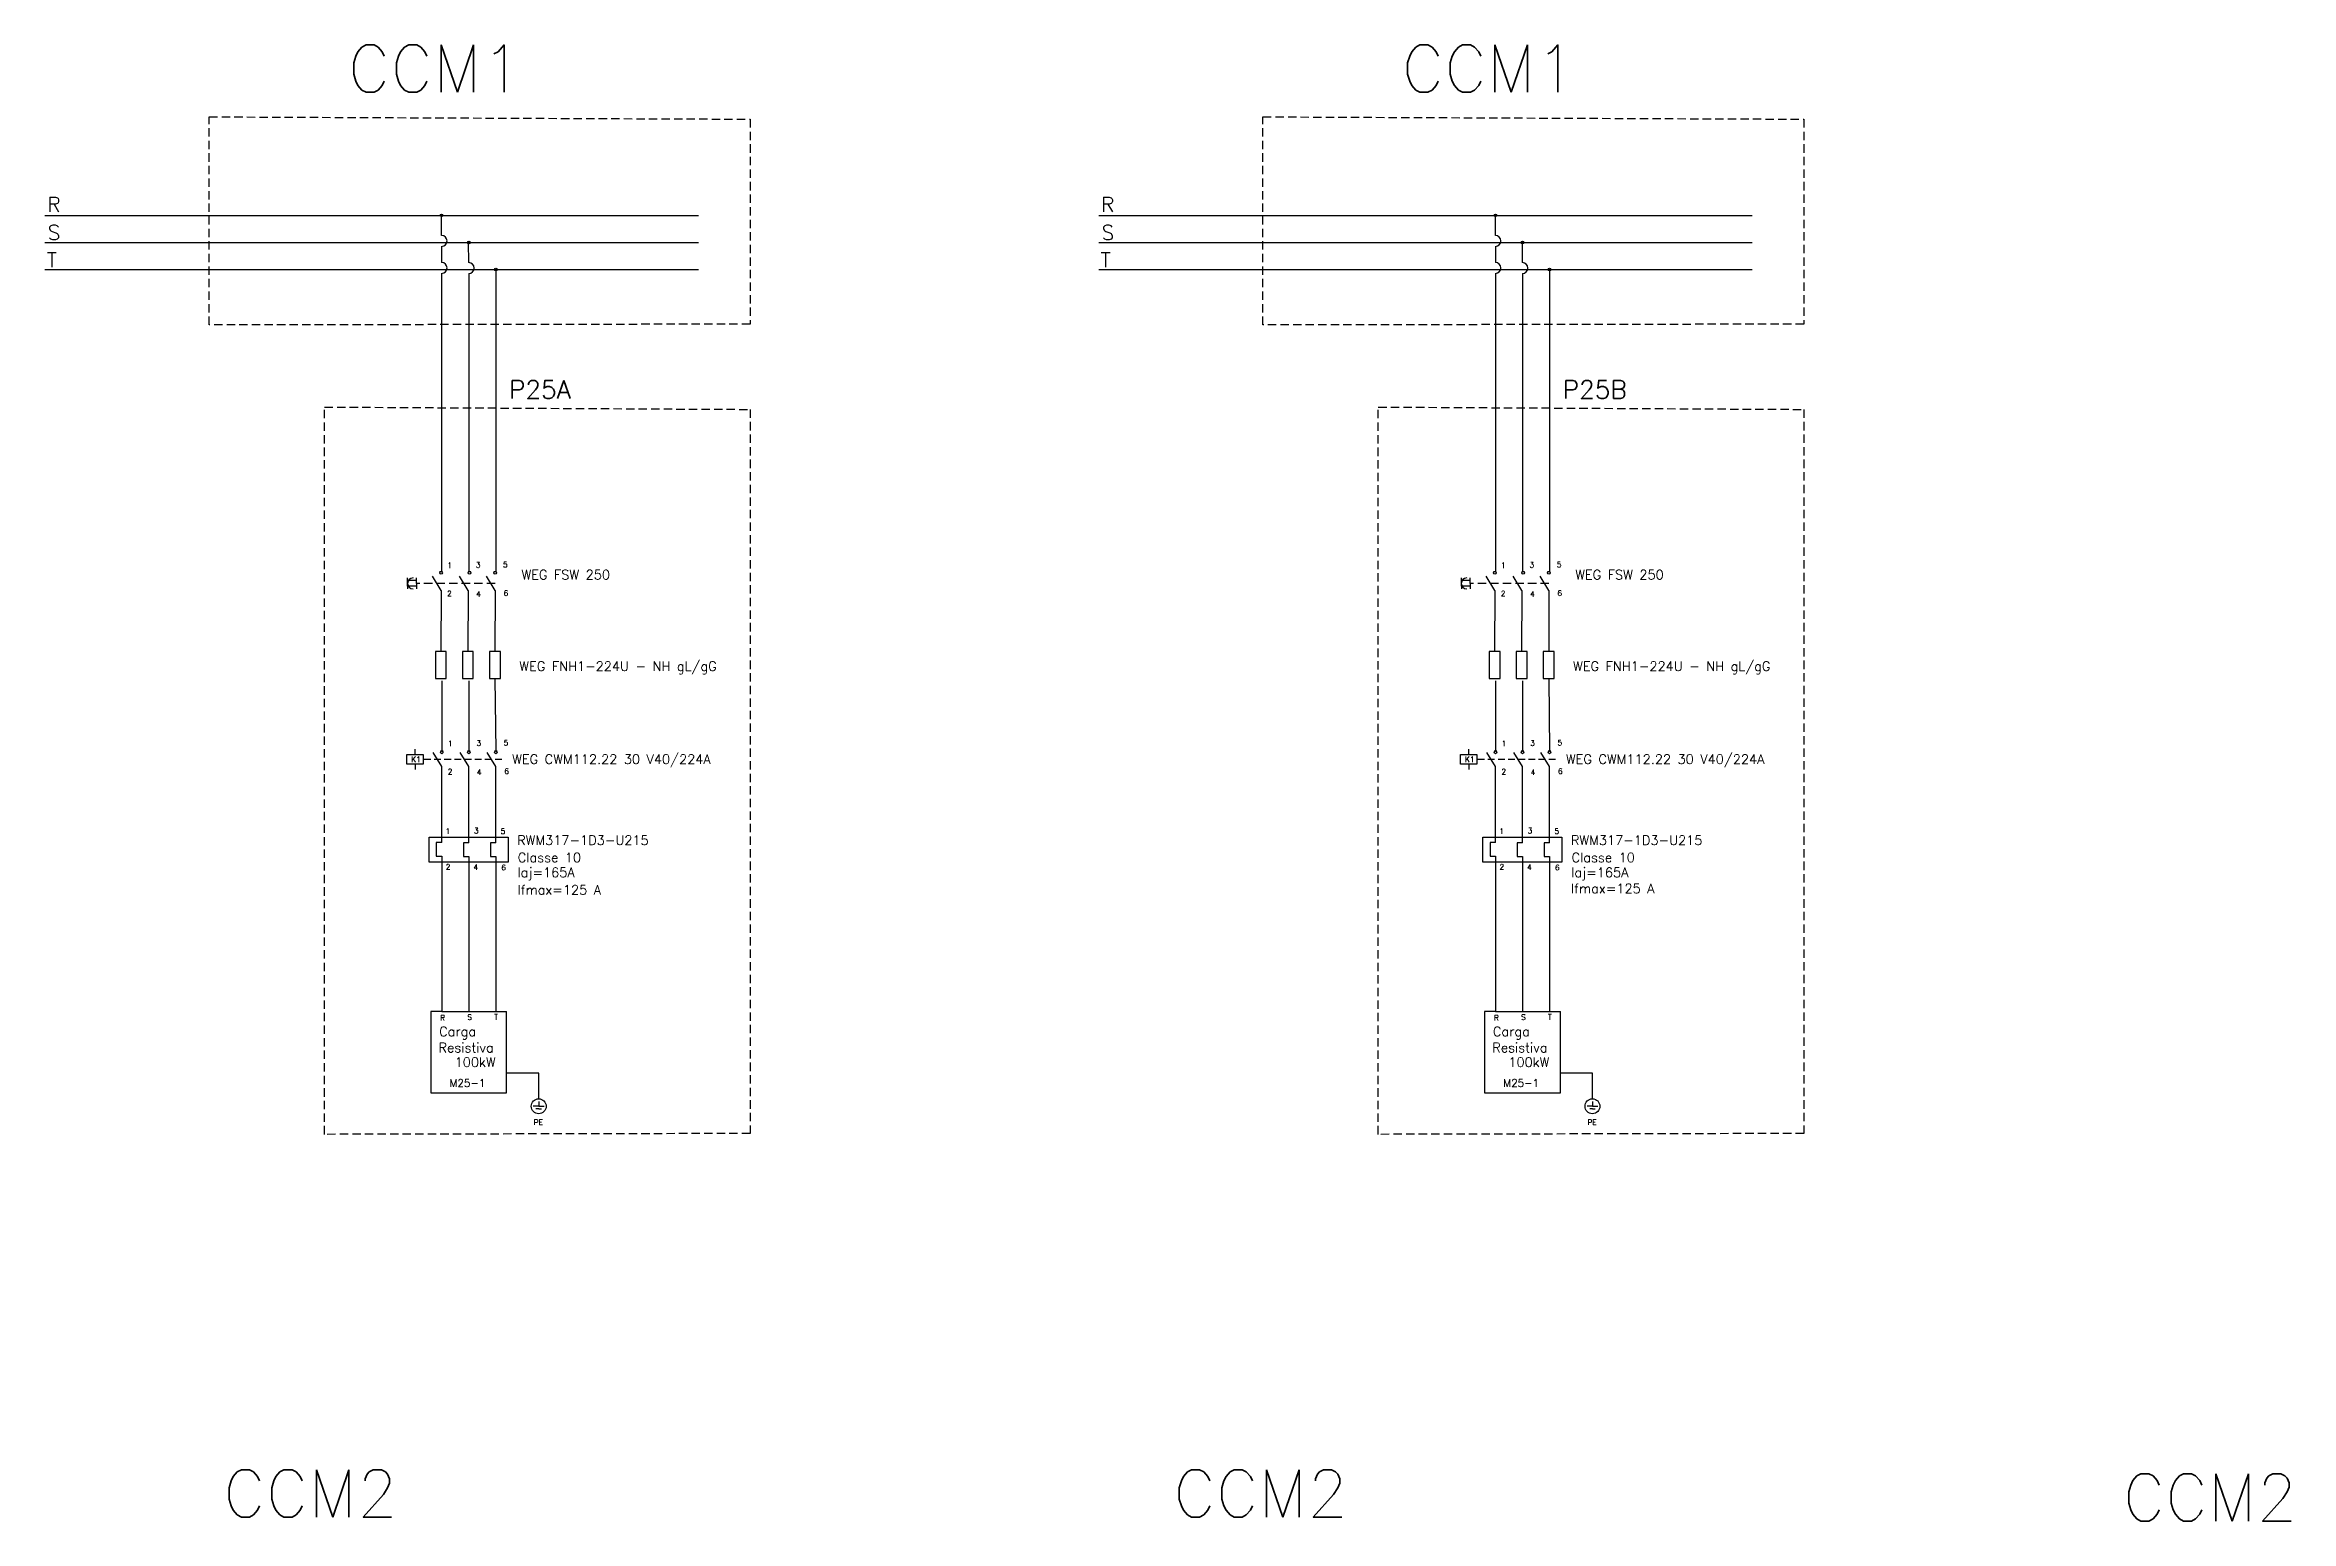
# Model space of a CAD drawing. Extents: x -543 to 641, y -146 to 322.
# Drawn here: x -259.3 to -192.3, y 146.9 to 191 of the extents above; entities that cross this region are included whole.
import ezdxf

# ---------------------------------------------------------------- set-up
doc = ezdxf.new("R2010")
doc.units = 0
doc.header["$MEASUREMENT"] = 0
doc.linetypes.add('DASHED2', pattern=[0.375, 0.25, -0.125])
doc.linetypes.add('HIDDEN', pattern=[0.375, 0.25, -0.125])
doc.layers.add('_COTAS', color=4, linetype='Continuous')
doc.layers.add('ELET_TRIFILAR_TEXTO', color=4, linetype='Continuous')
doc.layers.add('ELET_TRIFILAR_DESENHO', color=5, linetype='Continuous', plot=False)
doc.styles.add('ROMANS', font='romans')

# ---------------------------------------------------------------- blocks, each defined once
blk = doc.blocks.new('Fusíveis')
at = {"layer": 'ELET_TRIFILAR_DESENHO', "linetype": 'Continuous'}
for p, q in [((143.684, 121.383), (143.484, 121.383)), ((143.484, 121.383), (143.484, 120.383)), ((143.884, 121.383), (143.684, 121.383)), ((143.884, 120.383), (143.884, 121.383)), ((144.684, 121.383), (144.484, 121.383)), ((144.484, 121.383), (144.484, 120.383)), ((144.884, 121.383), (144.684, 121.383)), ((144.884, 120.383), (144.884, 121.383)), ((145.684, 121.383), (145.484, 121.383)), ((145.484, 121.383), (145.484, 120.383)), ((145.884, 121.383), (145.684, 121.383)), ((145.884, 120.383), (145.884, 121.383)), ((143.484, 120.383), (143.884, 120.383)), ((144.484, 120.383), (144.884, 120.383)), ((145.484, 120.383), (145.884, 120.383))]:
    blk.add_line(p, q, dxfattribs=at)
blk = doc.blocks.new('Contator')
at = {"layer": 'ELET_TRIFILAR_DESENHO', "linetype": 'Continuous'}
for p, q in [((150.054, 111.998), (150.054, 112.198)), ((151.04, 111.562), (150.721, 112.083)), ((150.99, 112.133), (151.091, 112.133)), ((152.04, 111.562), (151.721, 112.083)), ((151.99, 112.133), (152.091, 112.133)), ((153.04, 111.562), (152.721, 112.083)), ((152.99, 112.133), (153.091, 112.133)), ((150.054, 111.646), (150.054, 111.446))]:
    blk.add_line(p, q, dxfattribs=at)
at = {"layer": 'ELET_TRIFILAR_DESENHO', "linetype": 'DASHED2'}
blk.add_line((153.26, 111.822), (150.354, 111.822), dxfattribs=at)
at = {"layer": 'ELET_TRIFILAR_DESENHO', "linetype": 'Continuous'}
blk.add_lwpolyline([(149.754, 111.998), (150.354, 111.998), (150.354, 111.646), (149.754, 111.646)], close=True, dxfattribs=at)
for centre in [(151.04, 112.083), (152.04, 112.083), (153.04, 112.083)]:
    blk.add_circle(centre, 0.05, dxfattribs=at)
blk = doc.blocks.new('Rele Termico')
at = {"layer": 'ELET_TRIFILAR_DESENHO', "linetype": 'Continuous'}
for p, q in [((151.04, 108.823), (150.84, 108.823)), ((150.84, 108.823), (150.84, 108.323)), ((152.04, 108.811), (151.84, 108.811)), ((151.84, 108.811), (151.84, 108.311)), ((153.04, 108.811), (152.84, 108.811)), ((152.84, 108.811), (152.84, 108.311)), ((150.84, 108.323), (151.04, 108.323)), ((151.84, 108.311), (152.04, 108.311)), ((152.84, 108.311), (153.04, 108.311))]:
    blk.add_line(p, q, dxfattribs=at)
blk.add_lwpolyline([(150.573, 109.022), (153.495, 109.022), (153.495, 108.102), (150.573, 108.102)], close=True, dxfattribs=at)
blk = doc.blocks.new('Nome - Contatos')
at = {"layer": 'ELET_TRIFILAR_TEXTO', "linetype": 'Continuous', "char_height": 0.2, "attachment_point": 1, "style": 'ROMANS'}
for s, insert in [('1', (142.46, 124.177)), ('3', (143.513, 124.19)), ('5', (144.518, 124.204)), ('2', (142.451, 123.136)), ('4', (143.528, 123.114)), ('6', (144.54, 123.15))]:
    blk.add_mtext_dynamic_manual_height_columns(s, width=0.31166, gutter_width=1.901, heights=[0.262], dxfattribs=dict(at, insert=insert))
blk = doc.blocks.new('Nome - Termico')
at = {"layer": 'ELET_TRIFILAR_TEXTO', "linetype": 'Continuous', "char_height": 0.2, "attachment_point": 1, "style": 'ROMANS'}
for s, insert in [('1', (149.774, 110.74)), ('3', (150.822, 110.762)), ('5', (151.809, 110.74)), ('2', (149.782, 109.425)), ('4', (150.799, 109.41)), ('6', (151.832, 109.402))]:
    blk.add_mtext_dynamic_manual_height_columns(s, width=0.31166, gutter_width=1.901, heights=[0.262], dxfattribs=dict(at, insert=insert))

msp = doc.modelspace()

# ---------------------------------------------------------------- hatches: boundary and pattern name
at = {"layer": 'ELET_TRIFILAR_DESENHO', "linetype": 'Continuous'}
h = msp.add_hatch(color=256, dxfattribs=at)
h.dxf.hatch_style = 1
h.paths.add_polyline_path([(-247.462, 185.921, 1), (-247.543, 185.921, 1)])
h = msp.add_hatch(color=256, dxfattribs=at)
h.dxf.hatch_style = 1
h.paths.add_polyline_path([(-216.009, 185.921, 1), (-216.09, 185.921, 1)])
h = msp.add_hatch(color=256, dxfattribs=at)
h.dxf.hatch_style = 1
h.paths.add_polyline_path([(-246.654, 185.113, 1), (-246.735, 185.113, 1)])
h = msp.add_hatch(color=256, dxfattribs=at)
h.dxf.hatch_style = 1
h.paths.add_polyline_path([(-215.201, 185.113, 1), (-215.282, 185.113, 1)])
h = msp.add_hatch(color=256, dxfattribs=at)
h.dxf.hatch_style = 1
h.paths.add_polyline_path([(-245.928, 184.302), (-245.847, 184.302, 1)])
h.paths.add_polyline_path([(-245.887, 184.302), (-245.887, 184.262, 0.414214), (-245.847, 184.302)])
h.paths.add_polyline_path([(-245.887, 184.262), (-245.887, 184.302), (-245.928, 184.302, 0.414214)])
h = msp.add_hatch(color=256, dxfattribs=at)
h.dxf.hatch_style = 1
h.paths.add_polyline_path([(-214.475, 184.302), (-214.394, 184.302, 1)])
h.paths.add_polyline_path([(-214.435, 184.302), (-214.435, 184.262, 0.414214), (-214.394, 184.302)])
h.paths.add_polyline_path([(-214.435, 184.262), (-214.435, 184.302), (-214.475, 184.302, 0.414214)])

# ---------------------------------------------------------------- linework, layer by layer
for p, q in [((-259.343, 185.921), (-251.933, 185.921)), ((-251.933, 185.921), (-239.837, 185.921)), ((-247.502, 185.32), (-247.502, 185.921)), ((-227.89, 185.921), (-220.481, 185.921)), ((-220.481, 185.921), (-208.385, 185.921)), ((-216.05, 185.32), (-216.05, 185.921)), ((-259.343, 185.113), (-251.933, 185.113)), ((-251.933, 185.113), (-239.837, 185.113)), ((-246.694, 184.509), (-246.696, 185.113)), ((-227.89, 185.113), (-220.481, 185.113)), ((-220.481, 185.113), (-208.385, 185.113)), ((-215.242, 184.509), (-215.243, 185.113)), ((-247.502, 184.996), (-247.502, 184.512)), ((-216.05, 184.996), (-216.05, 184.512)), ((-259.343, 184.305), (-251.933, 184.305)), ((-251.933, 184.305), (-239.837, 184.305)), ((-247.502, 184.188), (-247.502, 179.444)), ((-246.694, 184.186), (-246.694, 179.423)), ((-245.887, 184.305), (-245.887, 179.444)), ((-227.89, 184.305), (-220.481, 184.305)), ((-220.481, 184.305), (-208.385, 184.305)), ((-216.05, 184.188), (-216.05, 179.444)), ((-215.242, 184.186), (-215.242, 179.423)), ((-214.434, 184.305), (-214.434, 179.444)), ((-247.502, 179.444), (-247.503, 175.285)), ((-246.694, 179.423), (-246.695, 175.282)), ((-245.887, 179.444), (-245.887, 175.285)), ((-216.05, 179.444), (-216.05, 175.285)), ((-215.242, 179.423), (-215.242, 175.282)), ((-214.434, 179.444), (-214.435, 175.285)), ((-247.52, 174.725), (-247.778, 175.146)), ((-247.561, 175.289), (-247.479, 175.289)), ((-246.712, 174.725), (-246.97, 175.146)), ((-246.713, 175.289), (-246.631, 175.289)), ((-245.904, 174.725), (-246.162, 175.146)), ((-245.945, 175.289), (-245.864, 175.289)), ((-216.068, 174.725), (-216.326, 175.146)), ((-216.108, 175.289), (-216.027, 175.289)), ((-215.26, 174.725), (-215.518, 175.146)), ((-215.26, 175.289), (-215.179, 175.289)), ((-214.452, 174.725), (-214.71, 175.146)), ((-214.493, 175.289), (-214.411, 175.289)), ((-247.52, 174.725), (-247.526, 172.9)), ((-246.712, 174.725), (-246.718, 172.9)), ((-245.904, 174.725), (-245.91, 172.9)), ((-216.068, 174.725), (-216.074, 172.9)), ((-215.26, 174.725), (-215.266, 172.9)), ((-214.452, 174.725), (-214.458, 172.9)), ((-247.5, 172.029), (-247.5, 169.931)), ((-246.692, 172.029), (-246.692, 169.931)), ((-245.91, 172.092), (-245.885, 169.931)), ((-216.048, 172.029), (-216.048, 169.931)), ((-215.24, 172.029), (-215.24, 169.931)), ((-214.458, 172.092), (-214.432, 169.931)), ((-246.692, 167.186), (-246.692, 169.47)), ((-245.885, 167.186), (-245.885, 169.47)), ((-215.24, 167.186), (-215.24, 169.47)), ((-214.432, 167.186), (-214.432, 169.47)), ((-247.5, 166.791), (-247.5, 162.424)), ((-246.692, 166.782), (-246.692, 162.15)), ((-245.885, 166.782), (-245.885, 162.424)), ((-216.048, 166.791), (-216.048, 162.424)), ((-215.24, 166.782), (-215.24, 162.15)), ((-214.432, 166.782), (-214.432, 162.424)), ((-247.5, 162.424), (-247.5, 162.15)), ((-245.885, 162.424), (-245.885, 162.15)), ((-216.048, 162.424), (-216.048, 162.15)), ((-214.432, 162.424), (-214.432, 162.15)), ((-247.5, 162.15), (-247.824, 162.15)), ((-247.824, 162.15), (-247.824, 159.726)), ((-247.5, 162.15), (-245.885, 162.15)), ((-245.885, 162.15), (-245.561, 162.15)), ((-245.561, 159.726), (-245.561, 162.15)), ((-216.048, 162.15), (-216.371, 162.15)), ((-216.371, 162.15), (-216.371, 159.726)), ((-216.048, 162.15), (-214.432, 162.15)), ((-214.432, 162.15), (-214.109, 162.15)), ((-214.109, 159.726), (-214.109, 162.15)), ((-247.824, 159.726), (-245.561, 159.726)), ((-216.371, 159.726), (-214.109, 159.726)), ((-244.604, 159.326), (-244.767, 159.326)), ((-244.604, 159.251), (-244.686, 159.251)), ((-244.604, 159.471), (-244.604, 159.326)), ((-244.604, 159.326), (-244.442, 159.326)), ((-244.604, 159.251), (-244.523, 159.251)), ((-213.152, 159.326), (-213.314, 159.326)), ((-213.152, 159.251), (-213.233, 159.251)), ((-213.152, 159.471), (-213.152, 159.326)), ((-213.152, 159.326), (-212.989, 159.326)), ((-213.152, 159.251), (-213.071, 159.251))]:
    msp.add_line(p, q, dxfattribs=at)
at = {"layer": 'ELET_TRIFILAR_DESENHO', "color": 254, "linetype": 'Continuous', "true_color": 0xddb3d4}
for p, q in [((-248.518, 175.016), (-248.518, 175.097)), ((-248.252, 175.016), (-248.518, 175.016)), ((-248.518, 174.855), (-248.518, 175.016)), ((-248.252, 174.936), (-248.252, 175.097)), ((-248.252, 174.855), (-248.518, 174.855)), ((-248.518, 174.855), (-248.518, 174.774)), ((-248.252, 174.936), (-248.252, 174.774))]:
    msp.add_line(p, q, dxfattribs=at)
at = {"layer": 'ELET_TRIFILAR_DESENHO', "color": 254, "linetype": 'Continuous', "true_color": 0xcecce6}
for p, q in [((-217.065, 175.016), (-217.065, 175.097)), ((-216.8, 175.016), (-217.065, 175.016)), ((-217.065, 174.855), (-217.065, 175.016)), ((-216.8, 174.936), (-216.8, 175.097)), ((-216.8, 174.855), (-217.065, 174.855)), ((-217.065, 174.855), (-217.065, 174.774)), ((-216.8, 174.936), (-216.8, 174.774))]:
    msp.add_line(p, q, dxfattribs=at)
at = {"layer": 'ELET_TRIFILAR_DESENHO', "color": 254, "linetype": 'DASHED2', "true_color": 0xddb3d4}
msp.add_line((-245.904, 174.936), (-248.252, 174.936), dxfattribs=at)
at = {"layer": 'ELET_TRIFILAR_DESENHO', "color": 254, "linetype": 'DASHED2', "true_color": 0xcecce6}
msp.add_line((-214.452, 174.936), (-216.8, 174.936), dxfattribs=at)
at = {"layer": 'ELET_TRIFILAR_DESENHO'}
for p, q in [((-244.604, 160.313), (-245.561, 160.313)), ((-244.604, 159.548), (-244.604, 160.313)), ((-213.152, 160.313), (-214.109, 160.313)), ((-213.152, 159.548), (-213.152, 160.313))]:
    msp.add_line(p, q, dxfattribs=at)
at = {"layer": 'ELET_TRIFILAR_DESENHO', "linetype": 'HIDDEN'}
for points in [[(-254.44, 188.863), (-238.292, 188.792), (-238.292, 182.673), (-254.44, 182.648)], [(-222.988, 188.863), (-206.84, 188.792), (-206.84, 182.673), (-222.988, 182.648)], [(-250.997, 180.199), (-238.292, 180.128), (-238.292, 158.512), (-250.997, 158.487)], [(-219.544, 180.199), (-206.84, 180.128), (-206.84, 158.512), (-219.544, 158.487)]]:
    msp.add_lwpolyline(points, close=True, dxfattribs=at)
at = {"layer": 'ELET_TRIFILAR_DESENHO', "linetype": 'Continuous'}
for points in [[(-247.5, 167.195), (-247.5, 169.47)], [(-216.048, 167.195), (-216.048, 169.47)]]:
    msp.add_lwpolyline(points, dxfattribs=at)
for centre, radius in [((-247.502, 185.921), 0.0404), ((-216.05, 185.921), 0.0404), ((-246.694, 185.113), 0.0404), ((-215.242, 185.113), 0.0404), ((-245.887, 184.302), 0.0404), ((-214.435, 184.302), 0.0404), ((-247.52, 175.249), 0.0404), ((-246.672, 175.249), 0.0404), ((-245.904, 175.249), 0.0404), ((-216.068, 175.249), 0.0404), ((-215.219, 175.249), 0.0404), ((-214.452, 175.249), 0.0404), ((-244.604, 159.326), 0.222), ((-213.152, 159.326), 0.222)]:
    msp.add_circle(centre, radius, dxfattribs=at)
for centre in [(-247.502, 185.158), (-216.05, 185.158), (-247.502, 184.35), (-246.694, 184.347), (-216.05, 184.35), (-215.242, 184.347)]:
    msp.add_arc(centre, 0.162, 270, 90, dxfattribs=at)
at = {"layer": 'ELET_TRIFILAR_DESENHO', "color": 254, "linetype": 'Continuous', "true_color": 0xddb3d4}
msp.add_arc((-248.356, 174.936), 0.162, 90, 270, dxfattribs=at)
at = {"layer": 'ELET_TRIFILAR_DESENHO', "color": 254, "linetype": 'Continuous', "true_color": 0xcecce6}
msp.add_arc((-216.904, 174.936), 0.162, 90, 270, dxfattribs=at)

# ---------------------------------------------------------------- block references
at = {"layer": '_COTAS', "linetype": 'Continuous', "xscale": 0.8079180569963671, "yscale": 0.8079180569963671, "zscale": 0.8079180569963671}
for name, p in [('Nome - Contatos', (-362.428, 75.23)), ('Nome - Contatos', (-330.975, 75.23)), ('Nome - Contatos', (-362.408, 69.912)), ('Nome - Contatos', (-330.956, 69.912)), ('Nome - Termico', (-368.389, 78.147)), ('Nome - Termico', (-336.937, 78.147))]:
    msp.add_blockref(name, p, dxfattribs=at)
at = {"layer": 'ELET_TRIFILAR_DESENHO', "linetype": 'Continuous', "xscale": 0.8079180569963671, "yscale": 0.8079180569963671, "zscale": 0.8079180569963671}
for name, p in [('Fusíveis', (-363.611, 74.833)), ('Fusíveis', (-332.158, 74.833)), ('Contator', (-369.528, 79.337)), ('Contator', (-338.076, 79.337)), ('Rele Termico', (-369.528, 79.276)), ('Rele Termico', (-338.076, 79.276))]:
    msp.add_blockref(name, p, dxfattribs=at)

# ---------------------------------------------------------------- texts
at = {"layer": 'ELET_TRIFILAR_TEXTO', "style": 'ROMANS'}
for s, height, p in [('CCM1', 1.4139, (-250.303, 189.595)), ('CCM1', 1.4139, (-218.85, 189.595)), ('P25A', 0.5457, (-245.494, 180.449)), ('P25B', 0.5457, (-214.042, 180.449)), ('WEG FSW 250 ', 0.28277, (-245.118, 175.053)), ('WEG FSW 250 ', 0.28277, (-213.666, 175.053)), ('WEG FNH1-224U - NH gL/gG      ', 0.28277, (-245.183, 172.32)), ('WEG FNH1-224U - NH gL/gG      ', 0.28277, (-213.73, 172.32)), ('WEG CWM112.22 30 V40/224A', 0.28277, (-245.396, 169.545)), ('WEG CWM112.22 30 V40/224A', 0.28277, (-213.944, 169.545)), ('RWM317-1D3-U215     ', 0.28277, (-245.248, 167.125)), ('RWM317-1D3-U215     ', 0.28277, (-213.796, 167.125)), ('Classe 10', 0.2828, (-245.23, 166.61)), ('Iaj=165A', 0.2828, (-245.24, 166.166)), ('Classe 10', 0.2828, (-213.777, 166.61)), ('Iaj=165A', 0.2828, (-213.787, 166.166)), ('Ifmax=125 A', 0.28277, (-245.24, 165.645)), ('Ifmax=125 A', 0.28277, (-213.796, 165.685)), ('Carga ', 0.2828, (-247.576, 161.415)), ('Carga ', 0.2828, (-216.124, 161.415)), ('Resistiva', 0.2828, (-247.596, 160.935)), ('Resistiva', 0.2828, (-216.143, 160.935)), ('100kW', 0.2828, (-247.115, 160.501)), ('100kW', 0.2828, (-215.663, 160.501)), ('M25-1', 0.2265, (-247.265, 159.906)), ('M25-1', 0.2265, (-215.812, 159.906)), ('CCM2', 1.4139, (-254.025, 147.062)), ('CCM2', 1.4139, (-225.665, 147.062)), ('CCM2', 1.4139, (-197.329, 146.942))]:
    msp.add_text(s, height=height, dxfattribs=at).set_placement(p)
at = {"layer": 'ELET_TRIFILAR_TEXTO', "linetype": 'Continuous', "attachment_point": 1, "style": 'ROMANS'}
for s, insert, char_height in [('R', (-259.273, 186.464), 0.441), ('R', (-227.821, 186.464), 0.441), ('S', (-259.259, 185.629), 0.441), ('S', (-227.806, 185.629), 0.441), ('T', (-259.287, 184.812), 0.441), ('T', (-227.835, 184.812), 0.441), ('K1', (-248.409, 169.762), 0.1616), ('K1', (-216.957, 169.762), 0.1616), ('R', (-247.548, 162.049), 0.162), ('S', (-246.735, 162.069), 0.162), ('T', (-245.934, 162.071), 0.162), ('R', (-216.095, 162.049), 0.162), ('S', (-215.283, 162.069), 0.162), ('T', (-214.482, 162.071), 0.162), ('PE', (-244.753, 158.928), 0.1616), ('PE', (-213.301, 158.928), 0.1616)]:
    msp.add_mtext_dynamic_manual_height_columns(s, width=0.45782, gutter_width=2.793, heights=[0.385], dxfattribs=dict(at, insert=insert, char_height=char_height))

doc.saveas('drawing.dxf')
